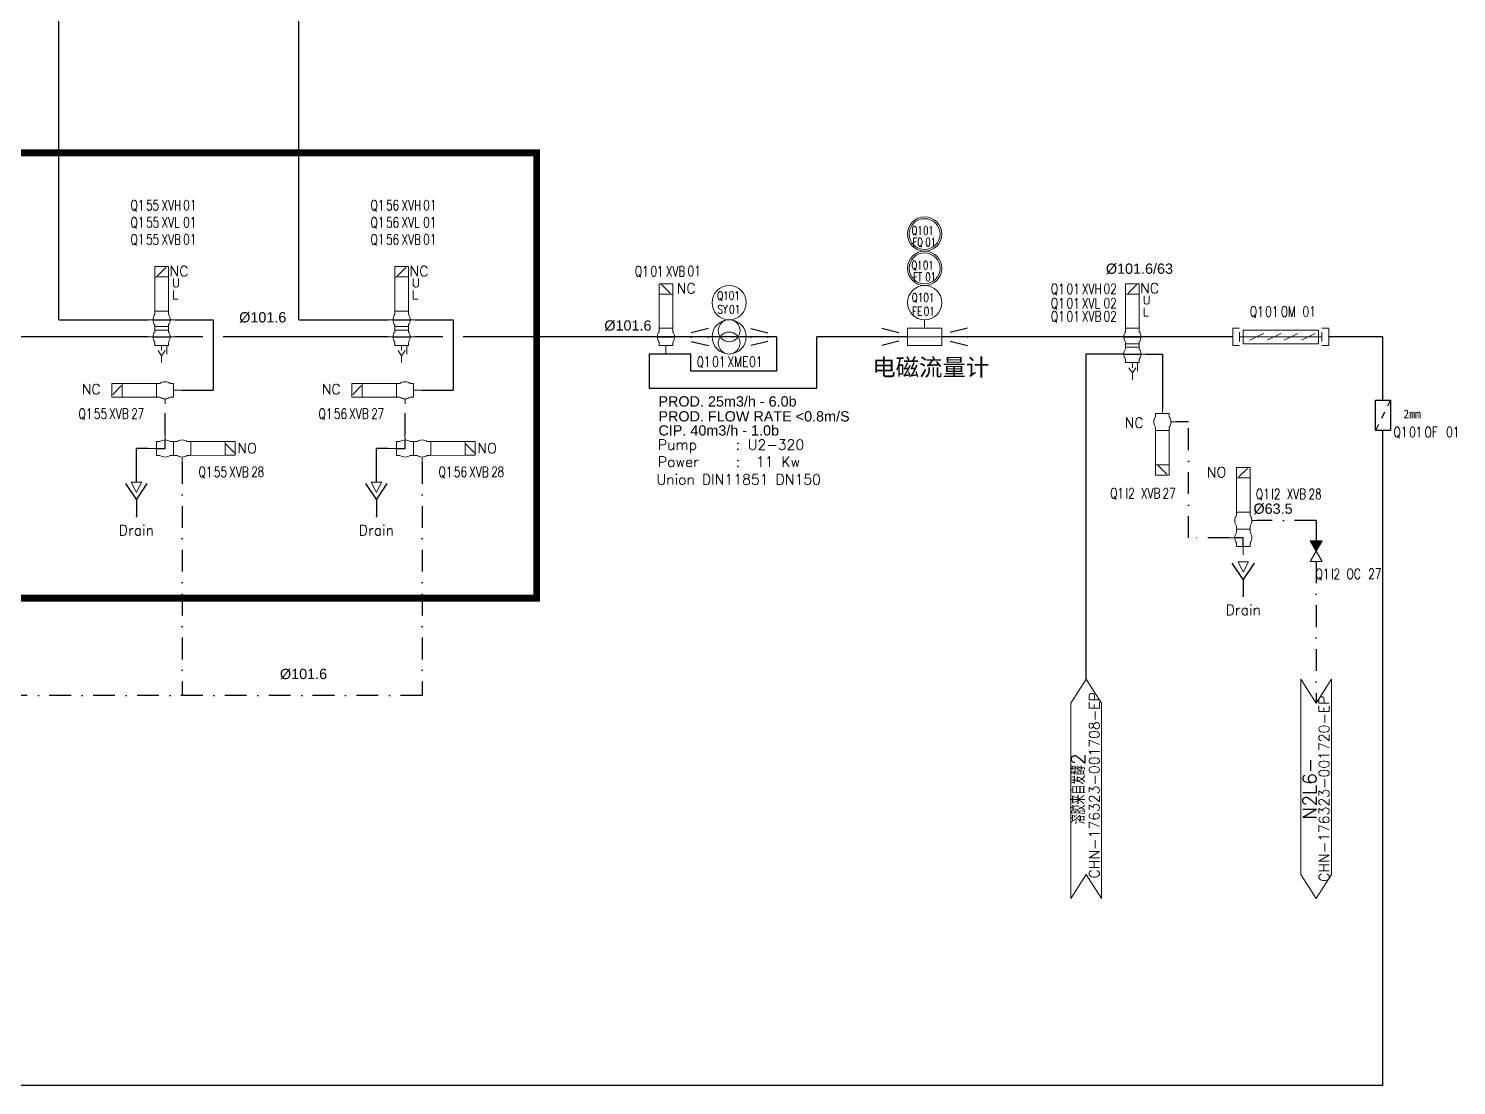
# Model space of a CAD drawing. Header units: inches. Extents: x 14562 to 16152, y 23695 to 24906.
# Drawn here: x 15647.8 to 16064.3, y 24041.6 to 24350.1 of the extents above; entities that cross this region are included whole.
import ezdxf
from ezdxf.enums import TextEntityAlignment as Align

# ---------------------------------------------------------------- set-up
doc = ezdxf.new("R2010")
doc.units = ezdxf.units.IN
doc.header["$MEASUREMENT"] = 0
for name, pattern in [('ACAD_ISO02W100', [15, 12, -3]), ('DASHDOT2', [12.7, 6.35, -3.175, 0, -3.175]), ('DASHED2', [9.525, 6.35, -3.175])]:
    doc.linetypes.add(name, pattern=pattern)
for name, color, linetype, lineweight in [('15 Pipe Drain', 32, 'Continuous', 30), ('19 Pipe Process', 30, 'Continuous', 30), ('31 Equipment', 7, 'Continuous', 9), ('33 Instruments Labels', 7, 'Continuous', 9), ('43 TXT Chinese', 7, 'Continuous', 9), ('61 Revision Cloud', 1, 'Continuous', 9)]:
    doc.layers.add(name, color=color, linetype=linetype, lineweight=lineweight)
for name, color, linetype in [('DIAMETRE', 7, 'Continuous'), ('MATERIEL-DIVERS', 7, 'Continuous'), ('POMPES-PROCESS', 7, 'Continuous'), ('REPERES', 7, 'Continuous'), ('techn-data', 7, 'Continuous'), ('TEXTES', 7, 'Continuous'), ('TUYAUTERIE-NEP', 4, 'DASHDOT2'), ('TUYAUTERIE-PROCESS', 30, 'Continuous'), ('TXT_FR', 7, 'Continuous'), ('VANNES', 7, 'Continuous')]:
    doc.layers.add(name, color=color, linetype=linetype)
doc.layers.get('REPERES').off()
doc.styles.add('ROMANS', font='ROMANS.SHX')
doc.styles.get("Standard").update_dxf_attribs({"font": 'arial.ttf'})
doc.styles.add('USER1', font='TXT.SHX', dxfattribs={"bigfont": 'gbcbig.shx'})

# ---------------------------------------------------------------- blocks, each defined once
blk = doc.blocks.new('APV-VLV-DSEAT-DA34-3')
at = {"layer": '31 Equipment', "ltscale": 38}
for p, q in [((1.25, 20.25), (-1.25, 17.75)), ((-4, 5), (-2.5, 5)), ((-2, 7.5), (-2, 6.5)), ((2, 7.5), (2, 6.5)), ((4, 5), (2.5, 5)), ((-2, 3), (-2, 3.5)), ((-2, 2), (-2, 1.5)), ((2, 3), (2, 3.5)), ((2, 2), (2, 1.5)), ((-4, 0), (-2.5, 0)), ((-2, -2.5), (-2, -1.5)), ((-2, -2.5), (2, -2.5)), ((0, -5.5), (-1, -4)), ((0, -2.5), (0, -4)), ((1, -4), (0, -5.5)), ((1.5, -2.5), (1.5, -5)), ((2, -2.5), (2, -1.5)), ((2.5, 0), (4, 0)), ((0, -5.5), (0, -7.5))]:
    blk.add_line(p, q, dxfattribs=at)
at = {"layer": '31 Equipment', "lineweight": 30}
for p, q in [((-2.5, 5), (2.5, 5)), ((-2.5, 0), (2.5, 0))]:
    blk.add_line(p, q, dxfattribs=at)
at = {"layer": '31 Equipment', "ltscale": 38}
for points in [[(-2, 17.5), (2, 17.5), (2, 20.5), (-2, 20.5)], [(-2, 7.5), (2, 7.5), (2, 17.5), (-2, 17.5)], [(-2, 3), (2, 3), (2, 2), (-2, 2)]]:
    blk.add_lwpolyline(points, close=True, dxfattribs=at)
for centre, start, end in [((0, 5), 143.1301, 216.8699), ((0, 5), 323.1301, 36.8699), ((0, 0), 143.1301, 216.8699), ((0, 0), 323.1301, 36.8699)]:
    blk.add_arc(centre, 2.5, start, end, dxfattribs=at)
at = {"layer": '31 Equipment', "style": 'ROMANS', "flags": 8}
for tag, p in [('U', (3, 14.5)), ('L', (3, 11))]:
    blk.add_attdef(tag, p, '', height=2.5, dxfattribs=at)
blk = doc.blocks.new('APV-INS-M-L-FE')
at = {"layer": '31 Equipment', "color": 7}
for p, q in [((-5, -7.5), (-5, -7.5)), ((-5, -7.5), (-5, -12.5)), ((5, -7.5), (-5, -7.5)), ((0, -5), (0, -7.5)), ((5, -12.5), (5, -7.5)), ((-5, -10), (5, -10)), ((-5, -12.5), (5, -12.5))]:
    blk.add_line(p, q, dxfattribs=at)
blk.add_circle((0, 0), 5, dxfattribs=at)
at = {"layer": '33 Instruments Labels', "style": 'ROMANS', "width": 0.8, "flags": 8}
blk.add_attdef('FE', text='', height=3, dxfattribs=at).set_placement((0, 0), align=Align.MIDDLE)
blk = doc.blocks.new('APV-INS-F-L-FT')
at = {"layer": '31 Equipment'}
for radius in [5, 4.5]:
    blk.add_circle((0, 0), radius, dxfattribs=at)
blk = doc.blocks.new('APV-INS-F-L-FQ')
at = {"layer": '31 Equipment'}
for radius in [5, 4.5]:
    blk.add_circle((0, 0), radius, dxfattribs=at)
blk = doc.blocks.new('CR')
at = {"color": 7}
for p, q in [((-2.5, 2.5), (2.5, 1.25)), ((2.5, 1.25), (2.5, 1.25)), ((2.5, -1.25), (-2.5, -2.5))]:
    blk.add_line(p, q, dxfattribs=at)
at = {"color": 7, "extrusion": (-1, 0, 0)}
blk.add_point((-2.5, 0), dxfattribs=at)
at = {"color": 7, "extrusion": (1, 0, 0)}
blk.add_point((2.5, 0), dxfattribs=at)
blk = doc.blocks.new('APV-PMP-GEN-RLOB-1')
at = {"layer": '31 Equipment', "ltscale": 38}
for p, q in [((-5, 0), (-7, 0)), ((5, 0), (7, 0))]:
    blk.add_line(p, q, dxfattribs=at)
at = {"layer": '31 Equipment', "color": 7}
for centre, radius in [((0, 0), 5), ((0, 1.8), 3.2), ((0, -1.8), 3.2)]:
    blk.add_circle(centre, radius, dxfattribs=at)
blk = doc.blocks.new('APV-INS-M-L-SY')
at = {"layer": '31 Equipment', "color": 7}
blk.add_circle((0, 0), 5, dxfattribs=at)
blk = doc.blocks.new('APV-VLV-SSEAT-SW42-3')
at = {"layer": '31 Equipment', "ltscale": 38}
for p, q in [((1.25, 15.25), (-1.25, 12.75)), ((-2, 2.5), (-2, 1.5)), ((2, 2.5), (2, 1.5)), ((-2, -2.5), (-2, -1.5)), ((2, -2.5), (-2, -2.5)), ((-2, -2.5), (2, -2.5)), ((0, -2.5), (0, -5)), ((2, -2.5), (2, -1.5))]:
    blk.add_line(p, q, dxfattribs=at)
at = {"layer": '31 Equipment'}
for p, q in [((-4, 0), (-2.5, 0)), ((2.5, 0), (4, 0))]:
    blk.add_line(p, q, dxfattribs=at)
at = {"layer": '31 Equipment', "lineweight": 30}
blk.add_line((2.5, 0), (-2.5, 0), dxfattribs=at)
at = {"layer": '31 Equipment', "ltscale": 38}
for points in [[(-2, 12.5), (2, 12.5), (2, 15.5), (-2, 15.5)], [(-2, 2.5), (2, 2.5), (2, 12.5), (-2, 12.5)]]:
    blk.add_lwpolyline(points, close=True, dxfattribs=at)
for start, end in [(143.1301, 216.8699), (323.1301, 36.8699)]:
    blk.add_arc((0, 0), 2.5, start, end, dxfattribs=at)
blk = doc.blocks.new('APV-VLV-SSEAT-SW41-3')
at = {"layer": '31 Equipment', "ltscale": 38}
for p, q in [((1.25, 15.25), (-1.25, 12.75)), ((-2, 2.5), (-2, 1.5)), ((2, 2.5), (2, 1.5)), ((2.5, 0), (4, 0)), ((-2, -2.5), (-2, -1.5)), ((2, -2.5), (-2, -2.5)), ((-2, -2.5), (2, -2.5)), ((0, -2.5), (0, -5)), ((2, -2.5), (2, -1.5))]:
    blk.add_line(p, q, dxfattribs=at)
for points in [[(-2, 12.5), (2, 12.5), (2, 15.5), (-2, 15.5)], [(-2, 2.5), (2, 2.5), (2, 12.5), (-2, 12.5)]]:
    blk.add_lwpolyline(points, close=True, dxfattribs=at)
for start, end in [(143.1301, 216.8699), (323.1301, 36.8699)]:
    blk.add_arc((0, 0), 2.5, start, end, dxfattribs=at)
blk = doc.blocks.new('eee')
at = {"layer": 'techn-data', "style": 'ROMANS'}
for s, p in [('Pump', (11856.43, 26575.55)), ('Power', (11856.43, 26570.55)), ('Kw', (11892.43, 26570.55))]:
    blk.add_text(s, height=3, dxfattribs=at).set_placement(p)
for p in [(11880.43, 26575.55), (11880.43, 26570.55)]:
    blk.add_text(':', height=3, dxfattribs=at).set_placement(p, align=Align.RIGHT)
blk.add_attdef('Type', (11882.66, 26575.55), '', height=3, dxfattribs=at)
blk.add_attdef('Pui', text='', height=3, dxfattribs=at).set_placement((11890.18, 26570.55), align=Align.RIGHT)
blk = doc.blocks.new('APV-VLV-SSEAT-SW43-41')
at = {"layer": '31 Equipment', "ltscale": 38}
for p, q in [((1.25, 20.25), (-1.25, 17.75)), ((-2, 7.5), (-2, 6.5)), ((2, 7.5), (2, 6.5)), ((2.5, 5), (4, 5)), ((-2.5, 0), (-4, 0)), ((-2, 2.5), (-2, 3.5)), ((-2, 2.5), (2, 2.5)), ((-2, 2.5), (-2, 1.5)), ((2, 2.5), (2, 3.5)), ((2, 2.5), (2, 1.5)), ((-2, -1.5), (-2, -2.5)), ((-2, -2.5), (2, -2.5)), ((0, -2.5), (0, -5)), ((2, -1.5), (2, -2.5))]:
    blk.add_line(p, q, dxfattribs=at)
at = {"layer": '31 Equipment', "lineweight": 30}
for p, q in [((0, 0), (-2.5, 0)), ((0, -2.5), (0, 0))]:
    blk.add_line(p, q, dxfattribs=at)
at = {"layer": '31 Equipment', "ltscale": 38}
for points in [[(-2, 17.5), (2, 17.5), (2, 20.5), (-2, 20.5)], [(-2, 7.5), (2, 7.5), (2, 17.5), (-2, 17.5)]]:
    blk.add_lwpolyline(points, close=True, dxfattribs=at)
for centre, start, end in [((0, 5), 143.1301, 216.8699), ((0, 5), 323.1301, 36.8699), ((0, 0), 143.1301, 216.8699), ((0, 0), 323.1301, 36.8699)]:
    blk.add_arc(centre, 2.5, start, end, dxfattribs=at)
blk = doc.blocks.new('EGOUT')
at = {"color": 7}
for p, q in [((-3.2, 9.61), (0, 4.81)), ((0, 4.81), (3.2, 9.61)), ((0, 4.81), (0, 0))]:
    blk.add_line(p, q, dxfattribs=at)
at = {"color": 7, "extrusion": (0, -1, 0)}
blk.add_point((0, 0), dxfattribs=at)
at = {"layer": 'POMPES-PROCESS', "style": 'ROMANS'}
blk.add_attdef('EGOUT', text='', height=3, dxfattribs=at).set_placement((0, -4), align=Align.MIDDLE)
blk = doc.blocks.new('APV-SIGN-ARW-FLOW-1')
at = {"layer": '31 Equipment'}
for p, q in [((-1.5, -1.5), (-1.5, 1.5)), ((-1.5, 1.5), (1.5, 0)), ((1.5, 0), (-1.5, -1.5))]:
    blk.add_line(p, q, dxfattribs=at)
blk = doc.blocks.new('REPNORM1')
at = {"layer": 'TEXTES', "style": 'ROMANS', "width": 0.75}
for tag, p in [('ZONE', (-9.75, -1.25)), ('SOUSZONE', (-5.25, -1.25)), ('ELEMENT', (-0.75, -1.25)), ('NUM', (5.59, -1.22))]:
    blk.add_attdef(tag, p, '', height=3, dxfattribs=at)
blk = doc.blocks.new('REPINS')
at = {"layer": 'TEXTES', "style": 'ROMANS', "width": 0.75}
for tag, p in [('ZONE', (-3.3, 1)), ('SOUSZONE', (0.1, 1)), ('NUM', (0.2, -3))]:
    blk.add_attdef(tag, p, '', height=2.5, dxfattribs=at)
blk.add_attdef('ELEMENT', text='', height=2.5, dxfattribs=at).set_placement((-0.2, -3), align=Align.RIGHT)
blk = doc.blocks.new('REPINS2')
at = {"layer": 'TEXTES', "style": 'ROMANS', "width": 0.7}
for tag, p in [('ZONE', (-3.35, 0.8)), ('SOUSZONE', (0.05, 0.8)), ('NUM', (0.7, -2.6))]:
    blk.add_attdef(tag, p, '', height=2.5, dxfattribs=at)
blk.add_attdef('ELEMENT', text='', height=2.5, dxfattribs=at).set_placement((-1.56, -2.59), align=Align.CENTER)
blk = doc.blocks.new('APV-FTG-CONX-SCREWED-1')
at = {"layer": '31 Equipment'}
for p, q in [((0, 2.5), (2, 2.5)), ((0, 1.33), (0, -1.33)), ((2, 2.5), (2, -2.5)), ((0, -1.33), (0, -1.33)), ((2, -2.5), (0, -2.5))]:
    blk.add_line(p, q, dxfattribs=at)
blk = doc.blocks.new('APV-MIX-DYN-1')
at = {"layer": '31 Equipment', "ltscale": 38}
for p, q in [((-6, 0), (-5, 0)), ((-5, 2), (-5, -2)), ((17, 2), (-5, 2)), ((18, 0), (-5, 0)), ((-4, -1), (0, 1)), ((1, -1), (5, 1)), ((6, -1), (10, 1)), ((11, -1), (15, 1)), ((17, -2), (17, 2)), ((-5, -2), (17, -2))]:
    blk.add_line(p, q, dxfattribs=at)
for p in [(-8, 0), (20, 0)]:
    blk.add_point(p, dxfattribs=at)
at = {"layer": '31 Equipment', "ltscale": 38, "xscale": -1}
blk.add_blockref('APV-FTG-CONX-SCREWED-1', (-6, 0), dxfattribs=at)
at = {"layer": '31 Equipment', "ltscale": 38}
blk.add_blockref('APV-FTG-CONX-SCREWED-1', (18, 0), dxfattribs=at)
blk = doc.blocks.new('APV-FCE-NRV-GEN-1')
at = {"layer": '31 Equipment'}
h = blk.add_hatch(dxfattribs=at)
h.set_pattern_fill('ANSI31', color=256, scale=0.01, style=0)
h.set_pattern_definition([(45, (0, 0), (-0.02245064, 0.02245064), [])])
h.paths.add_polyline_path([(3, 1.75), (3, -1.75), (0, 0)])
at = {"layer": '31 Equipment', "linetype": 'ACAD_ISO02W100', "ltscale": 38}
for p, q in [((-3, 0), (-5, 0)), ((0, 0), (-3, 1.75)), ((-3, 1.75), (-3, -1.75)), ((0, 0), (-3, -1.75)), ((0, 0), (3, 1.75)), ((0, 0), (3, -1.75)), ((3, 1.75), (3, -1.75)), ((3, 0), (5, 0))]:
    blk.add_line(p, q, dxfattribs=at)
blk = doc.blocks.new('APV-SIGN-ARW-DWG-1')
at = {"layer": '31 Equipment'}
for p, q in [((-32, 4.49), (25, 4.49)), ((-32, 4.49), (-25, 0)), ((25, 4.49), (32, 0)), ((-25, 0), (-32, -4.49)), ((32, 0), (25, -4.49)), ((-32, -4.49), (25, -4.49))]:
    blk.add_line(p, q, dxfattribs=at)
at = {"layer": '31 Equipment', "style": 'ROMANS', "width": 0.8}
for tag, p in [('TEXT1', (0, 0.37)), ('TEXT2', (0, -3.63))]:
    blk.add_attdef(tag, text='', height=3, dxfattribs=at).set_placement(p, align=Align.CENTER)
blk = doc.blocks.new('PSTR')
at = {"color": 7}
for p, q in [((3, 1.5), (-3, 1.5)), ((-3, 1.5), (-3, -1.5)), ((-0.6, -0.3), (0.6, 0.3)), ((1.8, 0.9), (3, 1.5)), ((3, -1.5), (3, 1.5)), ((-3, -1.5), (-1.8, -0.9)), ((-3, -1.5), (3, -1.5))]:
    blk.add_line(p, q, dxfattribs=at)
at = {"color": 7, "extrusion": (-1, 0, 0)}
blk.add_point((-3, 0), dxfattribs=at)
at = {"color": 7, "extrusion": (1, 0, 0)}
blk.add_point((3, 0), dxfattribs=at)

msp = doc.modelspace()

# ---------------------------------------------------------------- linework, layer by layer
at = {"layer": '15 Pipe Drain'}
for p, q in [((15679.23, 24217.76), (15679.23, 24227.56)), ((15682.59, 24227.56), (15679.23, 24227.56)), ((15749.23, 24217.76), (15749.23, 24227.56)), ((15752.59, 24227.56), (15749.23, 24227.56))]:
    msp.add_line(p, q, dxfattribs=at)
at = {"layer": '19 Pipe Process'}
for p, q in [((15656.59, 24265.14), (15656.59, 24380.14)), ((15726.59, 24265.14), (15726.59, 24360.14)), ((15656.59, 24265.14), (15682.59, 24265.14)), ((15690.59, 24265.14), (15701.59, 24265.14)), ((15701.59, 24265.14), (15701.59, 24244.56)), ((15726.59, 24265.14), (15752.59, 24265.14)), ((15760.59, 24265.14), (15771.59, 24265.14)), ((15771.59, 24265.14), (15771.59, 24244.56)), ((15682.59, 24260.14), (15634.59, 24260.14)), ((15698.59, 24260.14), (15690.59, 24260.14)), ((15752.59, 24260.14), (15704.59, 24260.14)), ((15768.59, 24260.14), (15760.59, 24260.14)), ((15865.96, 24260.14), (15774.59, 24260.14)), ((15865.96, 24260.14), (15859.14, 24260.14)), ((15865.96, 24260.14), (15865.96, 24250.14)), ((15877.74, 24245.14), (15877.74, 24260.14)), ((15904.14, 24260.14), (15877.74, 24260.14)), ((15924.14, 24260.14), (15914.14, 24260.14)), ((15999.03, 24260.14), (15924.14, 24260.14)), ((15840.96, 24255.14), (15828.76, 24255.14)), ((15828.76, 24255.14), (15828.76, 24245.14)), ((15840.96, 24250.14), (15840.96, 24255.14)), ((15967.25, 24255.14), (15956.25, 24255.14)), ((15956.25, 24160.25), (15956.25, 24255.14)), ((15973.75, 24255.14), (15978.5, 24255.14)), ((15978.5, 24255.14), (15978.5, 24239.05)), ((15865.96, 24250.14), (15840.96, 24250.14)), ((15692.59, 24244.56), (15701.59, 24244.56)), ((15762.59, 24244.56), (15771.59, 24244.56)), ((15828.76, 24245.14), (15877.74, 24245.14)), ((16042.82, 24041.64), (15253.7, 24041.64))]:
    msp.add_line(p, q, dxfattribs=at)
for points in [[(16042.82, 24241.65), (16042.82, 24241.65), (16042.82, 24260.14), (16027.03, 24260.14)], [(16042.82, 24041.64), (16042.82, 24232.83)]]:
    msp.add_lwpolyline(points, dxfattribs=at)
at = {"layer": '61 Revision Cloud', "const_width": 2}
msp.add_lwpolyline([(15240.79, 24313.86), (15796, 24313.86), (15796, 24183.88), (15335.25, 24183.88), (15335.25, 24248.63), (15240.79, 24248.63), (15240.79, 24313.86)], dxfattribs=at)
at = {"layer": 'TUYAUTERIE-NEP'}
for p, q in [((15687.59, 24231.56), (15687.59, 24240.56)), ((15757.59, 24231.56), (15757.59, 24240.56)), ((15986.09, 24235.3), (15982.5, 24235.3)), ((15986.09, 24201.5), (15986.09, 24235.3)), ((15692.59, 24223.57), (15692.59, 24155.5)), ((15762.59, 24223.57), (15762.59, 24155.5)), ((16023.34, 24206.5), (16006.09, 24206.5)), ((15998.09, 24201.5), (15986.09, 24201.5)), ((15762.59, 24155.5), (15552.32, 24155.5))]:
    msp.add_line(p, q, dxfattribs=at)
for points in [[(16023.34, 24206.5), (16023.34, 24200.59)], [(16023.34, 24194.59), (16023.34, 24153.25)]]:
    msp.add_lwpolyline(points, dxfattribs=at)

# ---------------------------------------------------------------- block references
at = {"layer": '31 Equipment'}
for name, p in [('APV-INS-M-L-SY', (15852.14, 24270.14)), ('APV-PMP-GEN-RLOB-1', (15852.14, 24260.14))]:
    msp.add_blockref(name, p, dxfattribs=at)
at = {"layer": '31 Equipment', "rotation": 180}
msp.add_blockref('APV-MIX-DYN-1', (16019.03, 24260.14), dxfattribs=at)
at = {"layer": 'MATERIEL-DIVERS', "xscale": -1}
for p in [(15843.58, 24260.09), (15919.14, 24260.14)]:
    msp.add_blockref('CR', p, dxfattribs=at)
at = {"layer": 'MATERIEL-DIVERS'}
for p in [(15860.91, 24260.09), (15899.14, 24260.14)]:
    msp.add_blockref('CR', p, dxfattribs=at)
at = {"layer": 'MATERIEL-DIVERS', "linetype": 'DASHED2', "xscale": -1.469999999999999, "yscale": 1.469999999999999, "zscale": 1.469999999999999, "rotation": 90}
msp.add_blockref('PSTR', (16042.82, 24237.24), dxfattribs=at)
at = {"layer": 'MATERIEL-DIVERS'}
for p in [(15679.23, 24207.76), (15749.23, 24207.76)]:
    msp.add_blockref('EGOUT', p, dxfattribs=at).add_auto_attribs({'EGOUT': 'Drain'})
at = {"layer": 'MATERIEL-DIVERS', "rotation": 269.9999999999999}
for p in [(15679.23, 24216.26), (15749.23, 24216.26)]:
    msp.add_blockref('APV-SIGN-ARW-FLOW-1', p, dxfattribs=at)
at = {"layer": 'MATERIEL-DIVERS', "xscale": -1}
for name, p, rotation in [('APV-FCE-NRV-GEN-1', (16023.34, 24197.59), 270), ('APV-SIGN-ARW-FLOW-1', (16002.09, 24193), 90)]:
    msp.add_blockref(name, p, dxfattribs=dict(at, rotation=rotation))
at = {"layer": 'MATERIEL-DIVERS'}
ref = msp.add_blockref('EGOUT', (16002.09, 24184.5), dxfattribs=dict(at, xscale=-1))
ref.add_attrib('EGOUT', 'Drain', dxfattribs={"layer": 'POMPES-PROCESS', "height": 3, "style": 'ROMANS'}).set_placement((16002.09, 24180.5), align=Align.MIDDLE)
ref = msp.add_blockref('APV-SIGN-ARW-DWG-1', (15956.25, 24128.25), dxfattribs=dict(at, xscale=-1, rotation=270))
ref.add_attrib('TEXT1', '溶胶来自发酵2', dxfattribs={"layer": '31 Equipment', "height": 4, "rotation": 90, "style": 'USER1'}).set_placement((15955.97, 24128.25), align=Align.CENTER)
ref.add_attrib('TEXT2', 'CHN-176323-001708-EP', dxfattribs={"layer": '31 Equipment', "height": 3, "rotation": 90, "style": 'USER1'}).set_placement((15960.13, 24129.24), align=Align.CENTER)
ref = msp.add_blockref('APV-SIGN-ARW-DWG-1', (16023.34, 24128.25), dxfattribs=dict(at, rotation=270))
ref.add_attrib('TEXT1', 'N2L6-', dxfattribs={"layer": '31 Equipment', "height": 4, "rotation": 90, "style": 'USER1'}).set_placement((16023.46, 24128.25), align=Align.CENTER)
ref.add_attrib('TEXT2', 'CHN-176323-001720-EP', dxfattribs={"layer": '31 Equipment', "height": 3, "rotation": 90, "style": 'USER1'}).set_placement((16027.15, 24128.25), align=Align.CENTER)
at = {"layer": 'REPERES'}
for name, p, values in [('REPNORM1', (15687.31, 24298.31, 0), {'ZONE': 'Q1', 'SOUSZONE': '55', 'ELEMENT': 'XVH', 'NUM': '01'}), ('REPNORM1', (15757.31, 24298.31, 0), {'ZONE': 'Q1', 'SOUSZONE': '56', 'ELEMENT': 'XVH', 'NUM': '01'}), ('REPNORM1', (15687.31, 24288.31, 0), {'ZONE': 'Q1', 'SOUSZONE': '55', 'ELEMENT': 'XVB', 'NUM': '01'}), ('REPNORM1', (15757.31, 24288.31, 0), {'ZONE': 'Q1', 'SOUSZONE': '56', 'ELEMENT': 'XVB', 'NUM': '01'}), ('REPINS2', (15908.71, 24289.15), {'ZONE': 'Q1', 'SOUSZONE': '01', 'NUM': '01', 'ELEMENT': 'FQ'}), ('REPNORM1', (15834.41, 24279.06, 0), {'ZONE': 'Q1', 'SOUSZONE': '01', 'ELEMENT': 'XVB', 'NUM': '01'}), ('REPINS2', (15908.67, 24278.99), {'ZONE': 'Q1', 'SOUSZONE': '01', 'NUM': '01', 'ELEMENT': 'FT'}), ('REPINS', (15851.94, 24269.92), {'ZONE': 'Q1', 'SOUSZONE': '01', 'ELEMENT': 'SY', 'NUM': '01'}), ('REPINS', (15908.67, 24269.37), {'ZONE': 'Q1', 'SOUSZONE': '01', 'ELEMENT': 'FE', 'NUM': '01'}), ('REPNORM1', (15955.76, 24273.88, 0), {'ZONE': 'Q1', 'SOUSZONE': '01', 'ELEMENT': 'XVH', 'NUM': '02'}), ('REPNORM1', (15955.76, 24269.7, 0), {'ZONE': 'Q1', 'SOUSZONE': '01', 'ELEMENT': 'XVL', 'NUM': '02'}), ('REPNORM1', (16013.76, 24267.27, 0), {'ZONE': 'Q1', 'SOUSZONE': '01', 'ELEMENT': 'OM', 'NUM': '01'}), ('REPNORM1', (15955.76, 24265.88, 0), {'ZONE': 'Q1', 'SOUSZONE': '01', 'ELEMENT': 'XVB', 'NUM': '02'}), ('REPNORM1', (15852.42, 24252.63, 0), {'ZONE': 'Q1', 'SOUSZONE': '01', 'ELEMENT': 'XME', 'NUM': '01'}), ('REPNORM1', (15672.1, 24237.47, 0), {'ZONE': 'Q1', 'SOUSZONE': '55', 'ELEMENT': 'XVB', 'NUM': '27'}), ('REPNORM1', (15742.1, 24237.47, 0), {'ZONE': 'Q1', 'SOUSZONE': '56', 'ELEMENT': 'XVB', 'NUM': '27'}), ('REPNORM1', (16055.69, 24232.1, 0), {'ZONE': 'Q1', 'SOUSZONE': '01', 'ELEMENT': 'OF', 'NUM': '01'}), ('REPNORM1', (15707.1, 24220.47, 0), {'ZONE': 'Q1', 'SOUSZONE': '55', 'ELEMENT': 'XVB', 'NUM': '28'}), ('REPNORM1', (15777.1, 24220.47, 0), {'ZONE': 'Q1', 'SOUSZONE': '56', 'ELEMENT': 'XVB', 'NUM': '28'}), ('REPNORM1', (15972.99, 24214.23), {'ZONE': 'Q1', 'SOUSZONE': 'I2', 'ELEMENT': 'XVB', 'NUM': '27'}), ('REPNORM1', (16015.5, 24213.99), {'ZONE': 'Q1', 'SOUSZONE': 'I2', 'ELEMENT': 'XVB', 'NUM': '28'}), ('REPNORM1', (16032.93, 24190.71), {'ZONE': 'Q1', 'SOUSZONE': 'I2', 'ELEMENT': 'OC', 'NUM': '27'})]:
    msp.add_blockref(name, p, dxfattribs=at).add_auto_attribs(values)
at = {"layer": 'REPERES', "rotation": 7.601981083063784e-05}
for p, values in [((15687.31, 24293.31, 0), {'ZONE': 'Q1', 'SOUSZONE': '55', 'ELEMENT': 'XVL', 'NUM': '01'}), ((15757.31, 24293.31, 0), {'ZONE': 'Q1', 'SOUSZONE': '56', 'ELEMENT': 'XVL', 'NUM': '01'})]:
    msp.add_blockref('REPNORM1', p, dxfattribs=at).add_auto_attribs(values)
at = {"layer": 'techn-data'}
msp.add_blockref('eee', (3974.91, -2348.37), dxfattribs=at).add_auto_attribs({'Type': 'U2-320', 'Pui': '11'})
at = {"layer": 'TUYAUTERIE-PROCESS'}
for name, p in [('APV-INS-F-L-FQ', (15909.14, 24290.14)), ('APV-INS-F-L-FT', (15909.14, 24280.14)), ('APV-INS-M-L-FE', (15909.14, 24270.14))]:
    msp.add_blockref(name, p, dxfattribs=at)
at = {"layer": 'VANNES'}
for p in [(15686.59, 24260.14), (15756.59, 24260.14), (15969.75, 24255.14)]:
    msp.add_blockref('APV-VLV-DSEAT-DA34-3', p, dxfattribs=at).add_auto_attribs({'U': 'U', 'L': 'L'})
at = {"layer": 'VANNES', "xscale": -1}
msp.add_blockref('APV-VLV-SSEAT-SW42-3', (15833.68, 24260.14), dxfattribs=at)
for p, rotation in [((15687.59, 24244.56), 90), ((15757.59, 24244.56), 90), ((15978.5, 24235.3), 180)]:
    msp.add_blockref('APV-VLV-SSEAT-SW41-3', p, dxfattribs=dict(at, rotation=rotation))
at = {"layer": 'VANNES', "rotation": 270.0317343014626}
for p in [(15687.59, 24227.56), (15757.59, 24227.56)]:
    msp.add_blockref('APV-VLV-SSEAT-SW43-41', p, dxfattribs=at)
at = {"layer": 'VANNES'}
msp.add_blockref('APV-VLV-SSEAT-SW43-41', (16002.09, 24201.5), dxfattribs=at)

# ---------------------------------------------------------------- texts
at = {"layer": '31 Equipment', "color": 1, "insert": (16053.88, 24238.91), "char_height": 2.5, "width": 28.4552, "attachment_point": 3, "style": 'ROMANS'}
msp.add_mtext('{\\fKaiTi|b0|i0|c134|p49;2\\fKaiTi|b0|i0|c0|p49;mm}', dxfattribs=at)
at = {"layer": '43 TXT Chinese', "insert": (15893.88, 24253.78), "char_height": 5, "width": 36.4455, "attachment_point": 1}
msp.add_mtext('{\\fKaiTi|b0|i0|c134|p49;电磁流量计}', dxfattribs=at)
at = {"layer": 'DIAMETRE'}
for s, p in [('%%C101.6/63', (15962.02, 24278.55)), ('%%C101.6', (15709.22, 24264.35)), ('%%C101.6', (15815.74, 24261.97)), ('PROD. 25m3/h - 6.0b', (15831.51, 24239.81)), ('PROD. FLOW RATE <0.8m/S', (15831.51, 24235.45)), ('CIP. 40m3/h - 1.0b', (15831.51, 24231.34)), ('%%C63.5', (16005.06, 24208.5)), ('%%C101.6', (15721.13, 24160.26))]:
    msp.add_text(s, height=3, dxfattribs=at).set_placement(p)
at = {"layer": 'TEXTES', "style": 'ROMANS'}
for s, p in [('NC', (15688.92, 24277.85)), ('NC', (15758.92, 24277.85)), ('NC', (15836.84, 24272.81)), ('NC', (15971.99, 24272.86)), ('NC', (15663.31, 24243.38)), ('NC', (15733.31, 24243.38)), ('NC', (15967.5, 24233.59)), ('NO', (15708.7, 24226.16)), ('NO', (15778.7, 24226.16)), ('NO', (15991.47, 24219.13))]:
    msp.add_text(s, height=3, dxfattribs=at).set_placement(p)
at = {"layer": 'TXT_FR', "style": 'ROMANS'}
msp.add_text('Union DIN11851 DN150', height=3, dxfattribs=at).set_placement((15830.95, 24217.04))

doc.saveas('drawing.dxf')
